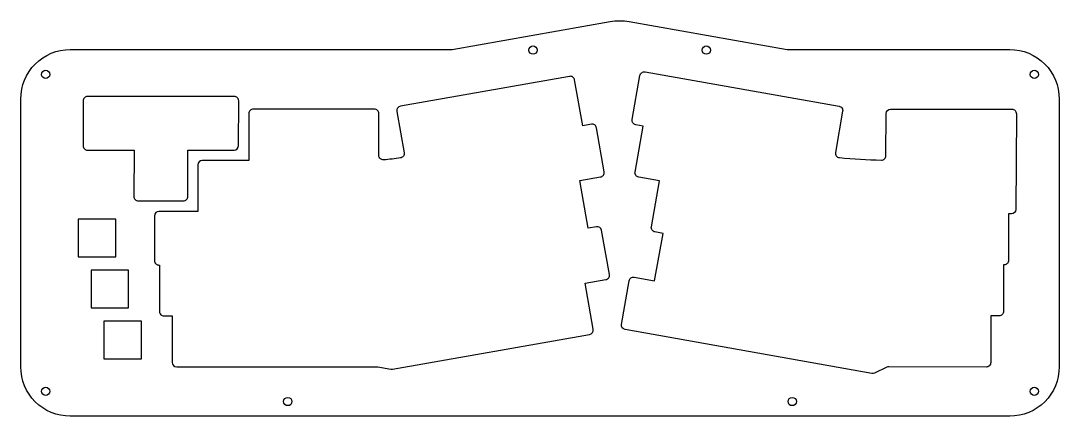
# Model space of a CAD drawing. Header units: millimetres. Extents: x -371 to 17, y -128 to 20.
import ezdxf

# ---------------------------------------------------------------- set-up
doc = ezdxf.new("R2010")
doc.units = ezdxf.units.MM
doc.layers.get('0').update_dxf_attribs({"linetype": 'CONTINUOUS'})

msp = doc.modelspace()

# ---------------------------------------------------------------- linework, layer by layer
for points in [[(-84.93, 8.87), (-1.81, 8.87, -0.414214), (16.69, -9.63), (16.69, -109.65, -0.414214), (-1.81, -128.15), (-352.81, -128.15, -0.414214), (-371.31, -109.65), (-371.31, -9.63, -0.414214), (-352.81, 8.87), (-210.17, 8.87), (-151.11, 19.29, -0.087529), (-143.98, 19.29)], [(-140.44, -38.83, -0.415029), (-141.8, -36.9), (-138.74, -19.76), (-141.52, -19.27, -0.414214), (-142.87, -17.34), (-139.97, -0.87, -0.414256), (-138.04, 0.48), (-65.58, -12.29, -0.414214), (-64.23, -14.22), (-66.93, -29.56, 0.435306), (-65.46, -31.5, 0.021345), (-49.74, -32.45, 0.418683), (-48.04, -30.79), (-48, -15.1, -0.413596), (-46.33, -13.43), (-1.01, -13.45, -0.415576), (0.66, -15.12), (0.48, -50.89, -0.411612), (-1.18, -52.54), (-2.23, -52.55), (-2.21, -69.92, -0.414894), (-3.88, -71.59), (-4.13, -71.59), (-4.11, -88.98, -0.414214), (-5.78, -90.64), (-8.9, -90.65), (-8.9, -108.1, -0.414813), (-10.57, -109.77), (-47.01, -109.69, 0.112287), (-47.73, -109.86), (-52.33, -112.05, -0.156621), (-53.34, -112.18), (-145.52, -95.77, -0.413247), (-146.87, -93.84), (-144.02, -77.53, -0.41472), (-142.09, -76.18), (-134.49, -77.52), (-131.33, -59.83), (-134.35, -59.3, -0.414934), (-135.7, -57.37), (-132.66, -40.2)], [(-157.44, -95.65), (-160.47, -78.46), (-152.73, -77.1, 0.414504), (-151.37, -75.17), (-154.28, -58.68, 0.413808), (-156.21, -57.33), (-159.26, -57.86), (-162.39, -40.1), (-154.66, -38.74, 0.414578), (-153.3, -36.81), (-156.19, -20.41, 0.414224), (-158.12, -19.06), (-161.35, -19.63), (-164.37, -2.52, 0.414296), (-166.3, -1.16), (-229.44, -12.32, 0.414072), (-230.79, -14.25), (-228.07, -29.7, -0.421199), (-229.46, -31.64, -0.017366), (-235.7, -32.37, -0.438182), (-237.5, -30.71), (-237.5, -15.11, 0.414214), (-239.17, -13.44), (-284.46, -13.44, 0.414214), (-286.13, -15.11), (-286.13, -32.56), (-303.51, -32.57, 0.413993), (-305.18, -34.24), (-305.18, -51.6), (-319.7, -51.6, 0.414047), (-321.37, -53.27), (-321.37, -69.98, 0.414319), (-319.7, -71.65), (-319.46, -71.65), (-319.46, -89.03, 0.414338), (-317.8, -90.69), (-314.7, -90.69), (-314.7, -108.01, 0.414149), (-313.04, -109.68), (-238.19, -109.69, -0.043052), (-237.9, -109.72), (-233.06, -110.56, 0.086877), (-232.48, -110.56), (-158.8, -97.58, 0.414164)], [(-291.55, -8.68), (-346.37, -8.67, 0.414214), (-348.04, -10.34), (-348.04, -27.07, 0.414243), (-346.37, -28.74), (-329, -28.74), (-329.07, -46.02, 0.415055), (-327.4, -47.69), (-310.58, -47.7, 0.414828), (-308.91, -46.03), (-308.94, -28.69), (-291.58, -28.69, 0.413874), (-289.91, -27.03), (-289.89, -10.34, 0.414648)]]:
    msp.add_lwpolyline(points, format="xyb", close=True)
for points in [[(-349.78, -68.55), (-349.78, -68.57), (-335.78, -68.57), (-335.78, -54.57), (-335.81, -54.57), (-335.81, -54.55), (-349.81, -54.55), (-349.81, -68.55)], [(-345.02, -87.62), (-331.02, -87.62), (-331.02, -73.62), (-331.04, -73.62), (-331.04, -73.6), (-345.04, -73.6), (-345.04, -87.6), (-345.02, -87.6)], [(-340.25, -106.65), (-340.25, -106.67), (-326.25, -106.67), (-326.25, -92.67), (-326.28, -92.67), (-326.28, -92.65), (-340.28, -92.65), (-340.28, -106.65)]]:
    msp.add_lwpolyline(points, close=True)
for centre in [(-179.92, 8.63), (-115.17, 8.63), (-362, -0.43), (7.38, -0.43), (-362, -118.84), (7.38, -118.84), (-271.56, -122.65), (-83.06, -122.65)]:
    msp.add_circle(centre, 1.55)

doc.saveas('drawing.dxf')
